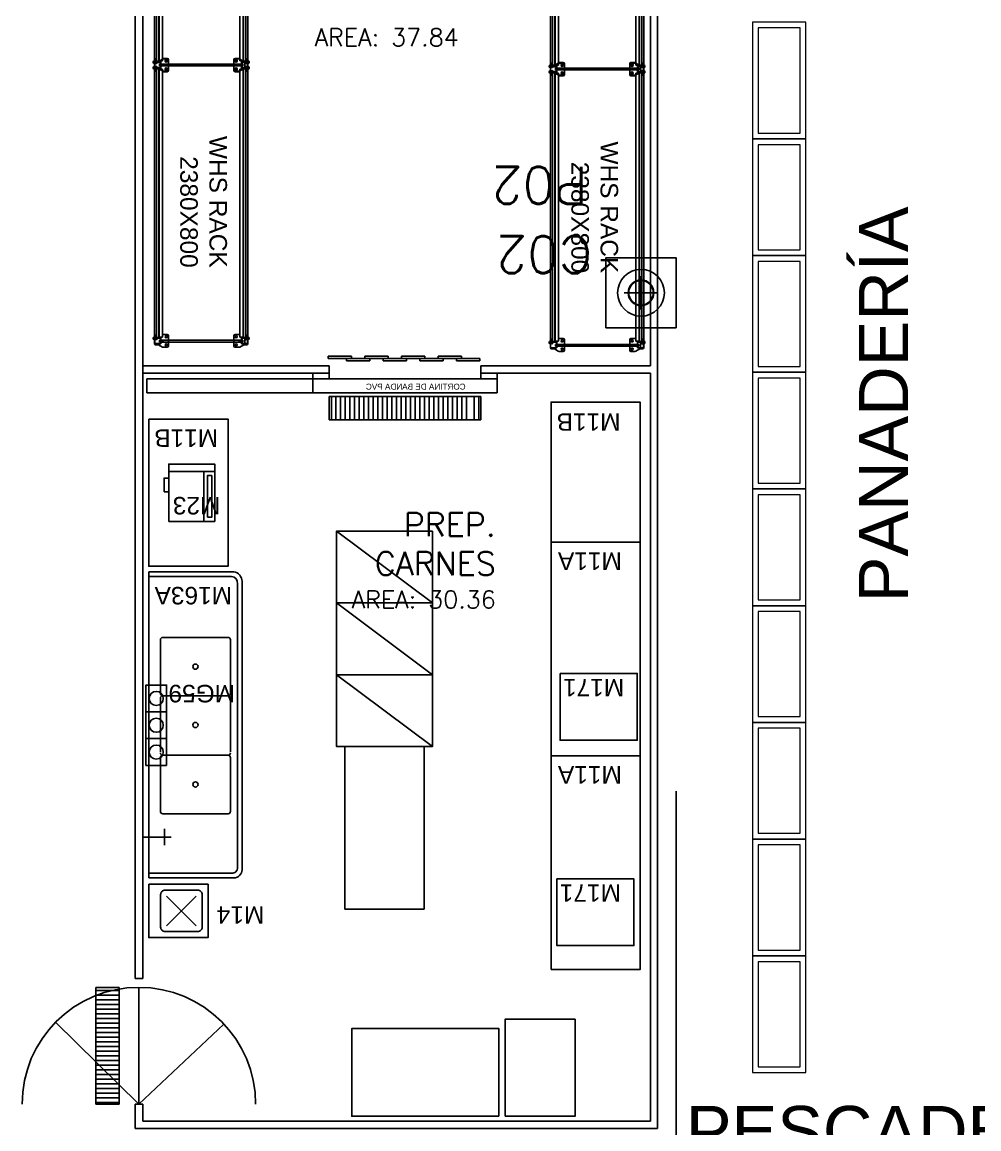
# Model space of a CAD drawing. Header units: millimetres. Extents: x 1478096 to 1808313, y 619971 to 762366.
# Drawn here: x 1780196 to 1788391, y 673483 to 682962 of the extents above; entities that cross this region are included whole.
import ezdxf
from ezdxf.enums import TextEntityAlignment as Align

# ---------------------------------------------------------------- set-up
doc = ezdxf.new("R2010")
doc.units = ezdxf.units.MM
doc.header["$LTSCALE"] = 10
doc.linetypes.add('RE-PLANTABASE(XREF)$0$HIDDEN', pattern=[0.375, 0.25, -0.125])
for name, color, linetype in [('COSTAN-EXH-Desagues', 1, 'Continuous'), ('ZZZZ0_Estructura', 251, 'Continuous'), ('ZZZZDC-ARQ-EQUIP. PREP.', 30, 'Continuous'), ('ZZZZDC-ARQ-PAINEL CAMARA', 151, 'Continuous'), ('ZZZZDC-ARQ-PUERTAS CAMARAS', 141, 'Continuous'), ('ZZZZDC-ARQ-RACK PREP.', 11, 'Continuous'), ('ZZZZDC-ARQ-TEXTOS', 7, 'Continuous'), ('ZZZZW-section count', 250, 'Continuous')]:
    doc.layers.add(name, color=color, linetype=linetype)
doc.layers.add('ZZZZBLOQUES', color=7, linetype='Continuous', lineweight=0)
doc.styles.add('HEAD', font='ARIAL.TTF', dxfattribs={"height": 0.6})
doc.styles.add('RE-PLANTABASE(XREF)$1$ARIAL', font='ARIAL.TTF')
doc.styles.add('Romans-100', font='romans')
doc.styles.get("Standard").update_dxf_attribs({"font": 'ARIAL.TTF'})

# ---------------------------------------------------------------- blocks, each defined once
blk = doc.blocks.new('ZZA$C73B3400C')
at = {"layer": 'ZZZZDC-ARQ-PUERTAS CAMARAS'}
for p, q in [((0.2865, 0.2993), (1, 1)), ((0.6323, 0), (0.6323, 1)), ((0.6323, 1), (0.8323, 1)), ((0.6323, 0.9869), (0.8323, 0.9869)), ((0.8323, 1), (0.8323, 0)), ((1, 1), (1.7278, 0.3142)), ((1, 1), (1, 0)), ((0.6323, 0.9469), (0.8323, 0.9469)), ((0.6323, 0.9069), (0.8323, 0.9069)), ((0.6323, 0.8669), (0.8323, 0.8669)), ((0.6323, 0.8269), (0.8323, 0.8269)), ((0.6323, 0.7869), (0.8323, 0.7869)), ((0.6323, 0.7469), (0.8323, 0.7469)), ((0.6323, 0.7069), (0.8323, 0.7069)), ((0.6323, 0.6669), (0.8323, 0.6669)), ((0.6323, 0.6269), (0.8323, 0.6269)), ((0.6323, 0.5869), (0.8323, 0.5869)), ((0.6323, 0.5469), (0.8323, 0.5469)), ((0.6323, 0.5069), (0.8323, 0.5069)), ((0.6323, 0.4669), (0.8323, 0.4669)), ((0.6323, 0.4269), (0.8323, 0.4269)), ((0.6323, 0.3869), (0.8323, 0.3869)), ((0.6323, 0.3469), (0.8323, 0.3469)), ((0.6323, 0.3069), (0.8323, 0.3069)), ((0.6323, 0.2669), (0.8323, 0.2669)), ((0.6323, 0.2269), (0.8323, 0.2269)), ((0.6323, 0.1869), (0.8323, 0.1869)), ((0.6323, 0.1469), (0.8323, 0.1469)), ((0.6323, 0.1069), (0.8323, 0.1069)), ((0.6323, 0.0669), (0.8323, 0.0669)), ((0.6323, 0.0269), (0.8323, 0.0269)), ((0.8323, 0), (0.6323, 0))]:
    blk.add_line(p, q, dxfattribs=at)
blk.add_arc((1, 1), 1, 180, 0, dxfattribs=at)
blk = doc.blocks.new('ZZRE-PLANTABASE(XREF)$0$LJ-PLANTA BASE(XREF)$0$SE-COME$0$lav_rod')
for p, q in [((0.4064, 0.127), (0.1524, -0.127)), ((0.1524, 0.127), (0.4064, -0.127))]:
    blk.add_line(p, q)
blk.add_lwpolyline([(0, -0.2286), (0, 0.2286), (0.508, 0.2286), (0.508, -0.2286)], close=True)
blk.add_lwpolyline([(0.4191, 0.1778, -0.414214), (0.4572, 0.1397), (0.4572, -0.1397, -0.414214), (0.4191, -0.1778), (0.1397, -0.1778, -0.414214), (0.1016, -0.1397), (0.1016, 0.1397, -0.414214), (0.1397, 0.1778)], format="xyb", close=True)
blk = doc.blocks.new('ZZRE-PLANTABASE(XREF)$0$MESADA163')
for p, q in [((-0.07, 0.8), (-2.5396, 0.8)), ((-0.09, 0.76), (-2.5196, 0.76)), ((-2.6223, 0.73), (-2.6223, 0)), ((-2.5823, 0.71), (-2.5823, 0)), ((-2.0596, 0.12), (-2.0596, 0.68)), ((-2.0396, 0.7), (-1.5796, 0.7)), ((-1.5596, 0.12), (-1.5596, 0.68)), ((-1.5396, 0.7), (-1.0796, 0.7)), ((-1.05, 0.12), (-1.05, 0.68)), ((-1.03, 0.7), (-0.57, 0.7)), ((-0.55, 0.12), (-0.55, 0.68)), ((-0.04, 0), (-0.04, 0.7179)), ((-0.3476, -0.0534), (-0.3476, 0.1924)), ((-2.0396, 0.1), (-1.5796, 0.1)), ((-1.0796, 0.1), (-1.5396, 0.1)), ((-1.1927, 0.1532), (-1.1927, -0.0236)), ((-1.03, 0.1), (-0.57, 0.1)), ((-0.4198, 0.1346), (-0.2799, 0.1346)), ((0, 0), (-2.6223, 0))]:
    blk.add_line(p, q)
at = {"ltscale": 200}
blk.add_line((0, 0.73), (0, 0), dxfattribs=at)
for points in [[(-1.4223, 0.1532), (-1.652, 0.1532), (-1.652, -0.0236), (-1.4223, -0.0236)], [(-0.963, 0.1532), (-1.4223, 0.1532), (-1.4223, -0.0236), (-0.963, -0.0236)]]:
    blk.add_lwpolyline(points, close=True)
for centre, radius in [((-1.8096, 0.4), 0.0222), ((-1.3096, 0.4), 0.0222), ((-0.8, 0.4), 0.0222), ((-1.5371, 0.0648), 0.0603), ((-1.3075, 0.0648), 0.0603), ((-1.0778, 0.0648), 0.0603)]:
    blk.add_circle(centre, radius)
for centre, radius, start, end in [((-2.536, 0.7118), 0.0882, 92.35329, 168.13873), ((-2.5256, 0.7032), 0.0571, 83.93825, 173.20345), ((-0.086, 0.714), 0.0462, 355.08464, 94.91627), ((-0.074, 0.726), 0.0742, 3.12681, 86.8741), ((-2.0396, 0.68), 0.02, 90.00045, 180.00045), ((-1.5796, 0.68), 0.02, 0.00045, 90.00045), ((-1.5659, 0.6937), 0.0063, 0.00045, 90.00045), ((-1.5396, 0.68), 0.02, 90.00045, 180.00045), ((-1.5533, 0.6937), 0.0063, 90.00045, 180.00045), ((-1.07, 0.68), 0.02, 0.00045, 90.00045), ((-1.03, 0.68), 0.02, 90.00045, 180.00045), ((-0.57, 0.68), 0.02, 0.00045, 90.00045), ((-2.0396, 0.12), 0.02, 180.00045, 270.00045), ((-1.5796, 0.12), 0.02, 270.00045, 0.00045), ((-1.5396, 0.12), 0.02, 180.00045, 270.00045), ((-1.07, 0.12), 0.02, 270.00045, 0.00045), ((-1.03, 0.12), 0.02, 180.00045, 270.00045), ((-0.57, 0.12), 0.02, 270.00045, 0.00045)]:
    blk.add_arc(centre, radius, start, end)
blk = doc.blocks.new('ZZRE-PLANTABASE(XREF)$0$LJ-PLANTA BASE(XREF)$0$SE-COME$0$LR-COME$0$B26')
for p, q in [((-0.1818, -0.394), (-0.1818, 0)), ((-0.1818, -0.0925), (0.2455, -0.0925))]:
    blk.add_line(p, q)
for points in [[(0.2455, -0.394), (0.2455, 0), (-0.2455, 0), (-0.2455, -0.394)], [(0.2097, -0.0633), (0.2097, -0.0252), (-0.146, -0.0252), (-0.146, -0.0633)], [(-0.008, -0.4337), (-0.008, -0.394), (-0.1255, -0.394), (-0.1255, -0.4337)]]:
    blk.add_lwpolyline(points, close=True)
blk = doc.blocks.new('ZZRE-PLANTABASE(XREF)$0$RACK-CAMARA')
at = {"layer": 'ZZZZDC-ARQ-RACK PREP.', "linetype": 'ByBlock'}
for p, q in [((-0.4, 2.3865), (-0.4, 2.3955)), ((-0.4, 2.3955), (-0.345, 2.3955)), ((-0.398, 2.3865), (-0.4, 2.3865)), ((-0.4, 2.3855), (-0.4, 2.3865)), ((-0.4, 2.3824), (-0.4, 2.3855)), ((-0.4, 2.3814), (-0.4, 2.3824)), ((-0.4, 2.3805), (-0.4, 2.3814)), ((-0.4, 2.3795), (-0.4, 2.3805)), ((-0.4, 2.3805), (-0.398, 2.3805)), ((-0.4, 2.3615), (-0.4, 2.3795)), ((-0.4, 2.3795), (-0.398, 2.3795)), ((-0.347, 2.3935), (-0.398, 2.3935)), ((-0.398, 2.3935), (-0.398, 2.3865)), ((-0.398, 2.3865), (-0.398, 2.3855)), ((-0.398, 2.3855), (-0.398, 2.3824)), ((-0.398, 2.3824), (-0.398, 2.3814)), ((-0.398, 2.3814), (-0.398, 2.3805)), ((-0.398, 2.3805), (-0.398, 2.3795)), ((-0.398, 2.3795), (-0.398, 2.3615)), ((-0.3709, 2.403), (-0.39, 2.403)), ((-0.3324, 2.4235), (-0.3656, 2.4045)), ((-0.356, 2.3805), (-0.356, 2.3655)), ((-0.356, 2.3805), (0.356, 2.3805)), ((-0.347, 2.366), (-0.347, 2.3935)), ((-0.347, 2.38), (-0.32, 2.38)), ((-0.347, 2.3475), (-0.347, 2.375)), ((-0.347, 2.3475), (-0.347, 2.375)), ((-0.345, 2.3955), (-0.345, 2.368)), ((-0.32, 2.378), (-0.345, 2.378)), ((-0.345, 2.373), (-0.345, 2.3455)), ((-0.345, 2.373), (-0.345, 2.3455)), ((-0.29, 2.425), (-0.3271, 2.425)), ((-0.32, 2.38), (-0.32, 2.378)), ((-0.28, 2.3655), (-0.28, 2.415)), ((-0.28, 2.326), (-0.28, 2.3755)), ((-0.28, 2.326), (-0.28, 2.3755)), ((0.28, 2.3655), (0.28, 2.415)), ((0.28, 2.326), (0.28, 2.3755)), ((0.28, 2.326), (0.28, 2.3755)), ((0.29, 2.425), (0.3271, 2.425)), ((0.347, 2.38), (0.32, 2.38)), ((0.32, 2.38), (0.32, 2.378)), ((0.32, 2.378), (0.345, 2.378)), ((0.3324, 2.4235), (0.3656, 2.4045)), ((0.345, 2.3955), (0.345, 2.368)), ((0.4, 2.3955), (0.345, 2.3955)), ((0.345, 2.373), (0.345, 2.3455)), ((0.345, 2.373), (0.345, 2.3455)), ((0.347, 2.366), (0.347, 2.3935)), ((0.347, 2.3935), (0.398, 2.3935)), ((0.347, 2.3475), (0.347, 2.375)), ((0.347, 2.3475), (0.347, 2.375)), ((0.356, 2.3805), (0.356, 2.3655)), ((0.3709, 2.403), (0.39, 2.403)), ((0.398, 2.3935), (0.398, 2.3865)), ((0.398, 2.3865), (0.4, 2.3865)), ((0.398, 2.3865), (0.398, 2.3855)), ((0.398, 2.3855), (0.398, 2.3824)), ((0.398, 2.3824), (0.398, 2.3814)), ((0.398, 2.3814), (0.398, 2.3805)), ((0.398, 2.3805), (0.398, 2.3795)), ((0.4, 2.3805), (0.398, 2.3805)), ((0.4, 2.3795), (0.398, 2.3795)), ((0.398, 2.3795), (0.398, 2.3615)), ((0.4, 2.3865), (0.4, 2.3955)), ((0.4, 2.3855), (0.4, 2.3865)), ((0.4, 2.3824), (0.4, 2.3855)), ((0.4, 2.3814), (0.4, 2.3824)), ((0.4, 2.3805), (0.4, 2.3814)), ((0.4, 2.3795), (0.4, 2.3805)), ((0.4, 2.3615), (0.4, 2.3795)), ((-0.41, 2.3465), (-0.41, 2.3509)), ((-0.41, 2.3465), (-0.41, 2.3509)), ((-0.406, 2.3509), (-0.406, 2.3465)), ((-0.406, 2.3509), (-0.406, 2.3465)), ((-0.4024, 2.3589), (-0.4025, 2.3589)), ((-0.4024, 2.3589), (-0.4025, 2.3589)), ((-0.4024, 2.3589), (-0.4, 2.359)), ((-0.4024, 2.3589), (-0.4, 2.359)), ((-0.4, 2.355), (-0.4022, 2.3549)), ((-0.4, 2.355), (-0.4022, 2.3549)), ((-0.402, 2.3425), (-0.3855, 2.3425)), ((-0.402, 2.3425), (-0.3855, 2.3425)), ((-0.3855, 2.3385), (-0.402, 2.3385)), ((-0.3855, 2.3385), (-0.402, 2.3385)), ((-0.398, 2.3615), (-0.4, 2.3615)), ((-0.4, 2.3605), (-0.4, 2.3615)), ((-0.398, 2.3615), (-0.4, 2.3615)), ((-0.4, 2.3605), (-0.4, 2.3615)), ((-0.4, 2.3596), (-0.4, 2.3605)), ((-0.4, 2.3605), (-0.398, 2.3605)), ((-0.4, 2.3596), (-0.4, 2.3605)), ((-0.4, 2.3605), (-0.398, 2.3605)), ((-0.4, 2.3586), (-0.4, 2.3596)), ((-0.4, 2.3586), (-0.4, 2.3596)), ((-0.4, 2.3555), (-0.4, 2.3586)), ((-0.4, 2.3555), (-0.4, 2.3586)), ((-0.4, 2.3545), (-0.4, 2.3555)), ((-0.4, 2.3545), (-0.4, 2.3555)), ((-0.4, 2.3545), (-0.398, 2.3545)), ((-0.4, 2.3455), (-0.4, 2.3545)), ((-0.4, 2.3455), (-0.4, 2.3545)), ((-0.4, 2.3545), (-0.398, 2.3545)), ((-0.345, 2.3455), (-0.4, 2.3455)), ((-0.345, 2.3455), (-0.4, 2.3455)), ((-0.4, 2.3382), (-0.4, 0.0422)), ((-0.3855, 2.3382), (-0.4, 2.3382)), ((-0.4, 2.3382), (-0.3855, 2.3382)), ((-0.398, 2.3615), (-0.398, 2.3605)), ((-0.398, 2.3615), (-0.398, 2.3605)), ((-0.398, 2.3605), (-0.398, 2.3596)), ((-0.398, 2.3605), (-0.398, 2.3596)), ((-0.398, 2.3596), (-0.398, 2.3586)), ((-0.398, 2.3591), (-0.388, 2.3596)), ((-0.398, 2.3596), (-0.398, 2.3586)), ((-0.398, 2.3591), (-0.388, 2.3596)), ((-0.398, 2.3586), (-0.398, 2.3555)), ((-0.398, 2.3586), (-0.398, 2.3555)), ((-0.3878, 2.3556), (-0.398, 2.3551)), ((-0.3878, 2.3556), (-0.398, 2.3551)), ((-0.398, 2.3555), (-0.398, 2.3545)), ((-0.398, 2.3555), (-0.398, 2.3545)), ((-0.398, 2.3545), (-0.398, 2.3475)), ((-0.398, 2.3545), (-0.398, 2.3475)), ((-0.398, 2.3475), (-0.347, 2.3475)), ((-0.398, 2.3475), (-0.347, 2.3475)), ((-0.388, 2.3596), (-0.381, 2.36)), ((-0.388, 2.3596), (-0.381, 2.36)), ((-0.3808, 2.356), (-0.3878, 2.3556)), ((-0.3808, 2.356), (-0.3878, 2.3556)), ((-0.3855, 2.3455), (-0.3855, 2.3235)), ((-0.3855, 2.3455), (-0.3855, 2.3235)), ((-0.3855, 2.3235), (-0.3855, 2.3155)), ((-0.3855, 2.3235), (-0.3855, 2.3155)), ((-0.3855, 2.3155), (-0.3839, 2.3155)), ((-0.3855, 2.3155), (-0.3839, 2.3155)), ((-0.3839, 2.3455), (-0.3839, 2.3235)), ((-0.3839, 2.3455), (-0.3839, 2.3235)), ((-0.3839, 2.3155), (-0.3839, 2.3235)), ((-0.3839, 2.3155), (-0.3839, 2.3235)), ((-0.3839, 2.3155), (-0.3825, 2.3155)), ((-0.3839, 2.3155), (-0.3825, 2.3155)), ((-0.3625, 2.3402), (-0.3825, 2.3402)), ((-0.3825, 2.3402), (-0.3625, 2.3402)), ((-0.3825, 2.3382), (-0.3825, 0.0402)), ((-0.3808, 2.356), (-0.381, 2.36)), ((-0.3808, 2.356), (-0.381, 2.36)), ((-0.3625, 2.3382), (-0.3625, 0.0402)), ((-0.3625, 2.3155), (-0.3611, 2.3155)), ((-0.3625, 2.3155), (-0.3611, 2.3155)), ((-0.3611, 2.3455), (-0.3611, 2.3235)), ((-0.3611, 2.3455), (-0.3611, 2.3235)), ((-0.3611, 2.3235), (-0.3611, 2.3155)), ((-0.3611, 2.3235), (-0.3611, 2.3155)), ((-0.3611, 2.3155), (-0.3595, 2.3155)), ((-0.3611, 2.3155), (-0.3595, 2.3155)), ((-0.36, 2.3382), (-0.36, 0.065)), ((-0.3595, 2.3455), (-0.3595, 2.3235)), ((-0.3595, 2.3455), (-0.3595, 2.3235)), ((-0.3595, 2.3425), (-0.354, 2.3425)), ((-0.3595, 2.3425), (-0.354, 2.3425)), ((-0.354, 2.3385), (-0.3595, 2.3385)), ((-0.354, 2.3385), (-0.3595, 2.3385)), ((-0.3318, 2.3382), (-0.3595, 2.3382)), ((-0.3595, 2.3382), (-0.3318, 2.3382)), ((-0.3595, 2.3155), (-0.3595, 2.3235)), ((-0.3595, 2.3155), (-0.3595, 2.3235)), ((-0.356, 2.3655), (0.356, 2.3655)), ((-0.354, 2.3425), (-0.354, 2.3385)), ((-0.354, 2.3425), (-0.354, 2.3385)), ((-0.32, 2.366), (-0.347, 2.366)), ((-0.345, 2.368), (-0.32, 2.368)), ((-0.3318, 2.3382), (-0.3318, 0.0422)), ((-0.3271, 2.316), (-0.29, 2.316)), ((-0.3271, 2.316), (-0.29, 2.316)), ((-0.32, 2.368), (-0.32, 2.366)), ((0.3271, 2.316), (0.29, 2.316)), ((0.3271, 2.316), (0.29, 2.316)), ((0.345, 2.368), (0.32, 2.368)), ((0.32, 2.368), (0.32, 2.366)), ((0.32, 2.366), (0.347, 2.366)), ((0.3318, 2.3382), (0.3318, 0.0422)), ((0.3318, 2.3382), (0.3595, 2.3382)), ((0.3595, 2.3382), (0.3318, 2.3382)), ((0.345, 2.3455), (0.4, 2.3455)), ((0.345, 2.3455), (0.4, 2.3455)), ((0.398, 2.3475), (0.347, 2.3475)), ((0.398, 2.3475), (0.347, 2.3475)), ((0.3595, 2.3425), (0.354, 2.3425)), ((0.354, 2.3425), (0.354, 2.3385)), ((0.3595, 2.3425), (0.354, 2.3425)), ((0.354, 2.3425), (0.354, 2.3385)), ((0.354, 2.3385), (0.3595, 2.3385)), ((0.354, 2.3385), (0.3595, 2.3385)), ((0.3595, 2.3455), (0.3595, 2.3235)), ((0.3595, 2.3455), (0.3595, 2.3235)), ((0.3595, 2.3382), (0.36, 0.065)), ((0.3595, 2.3155), (0.3595, 2.3235)), ((0.3595, 2.3155), (0.3595, 2.3235)), ((0.3611, 2.3155), (0.3595, 2.3155)), ((0.3611, 2.3155), (0.3595, 2.3155)), ((0.3611, 2.3455), (0.3611, 2.3235)), ((0.3611, 2.3455), (0.3611, 2.3235)), ((0.3611, 2.3235), (0.3611, 2.3155)), ((0.3611, 2.3235), (0.3611, 2.3155)), ((0.3625, 2.3155), (0.3611, 2.3155)), ((0.3625, 2.3155), (0.3611, 2.3155)), ((0.3625, 2.3402), (0.3825, 2.3402)), ((0.3825, 2.3402), (0.3625, 2.3402)), ((0.3625, 2.3382), (0.3625, 0.0402)), ((0.3808, 2.356), (0.381, 2.36)), ((0.3808, 2.356), (0.381, 2.36)), ((0.3808, 2.356), (0.3878, 2.3556)), ((0.3808, 2.356), (0.3878, 2.3556)), ((0.388, 2.3596), (0.381, 2.36)), ((0.388, 2.3596), (0.381, 2.36)), ((0.3825, 2.3382), (0.3825, 0.0402)), ((0.3839, 2.3155), (0.3825, 2.3155)), ((0.3839, 2.3155), (0.3825, 2.3155)), ((0.3839, 2.3455), (0.3839, 2.3235)), ((0.3839, 2.3455), (0.3839, 2.3235)), ((0.3839, 2.3155), (0.3839, 2.3235)), ((0.3839, 2.3155), (0.3839, 2.3235)), ((0.3855, 2.3155), (0.3839, 2.3155)), ((0.3855, 2.3155), (0.3839, 2.3155)), ((0.3855, 2.3455), (0.3855, 2.3235)), ((0.3855, 2.3455), (0.3855, 2.3235)), ((0.402, 2.3425), (0.3855, 2.3425)), ((0.402, 2.3425), (0.3855, 2.3425)), ((0.3855, 2.3385), (0.402, 2.3385)), ((0.3855, 2.3385), (0.402, 2.3385)), ((0.3855, 2.3382), (0.4, 2.3382)), ((0.4, 2.3382), (0.3855, 2.3382)), ((0.3855, 2.3235), (0.3855, 2.3155)), ((0.3855, 2.3235), (0.3855, 2.3155)), ((0.3878, 2.3556), (0.398, 2.3551)), ((0.3878, 2.3556), (0.398, 2.3551)), ((0.398, 2.3591), (0.388, 2.3596)), ((0.398, 2.3591), (0.388, 2.3596)), ((0.398, 2.3615), (0.4, 2.3615)), ((0.398, 2.3615), (0.398, 2.3605)), ((0.398, 2.3615), (0.4, 2.3615)), ((0.398, 2.3615), (0.398, 2.3605)), ((0.398, 2.3605), (0.398, 2.3596)), ((0.4, 2.3605), (0.398, 2.3605)), ((0.398, 2.3605), (0.398, 2.3596)), ((0.4, 2.3605), (0.398, 2.3605)), ((0.398, 2.3596), (0.398, 2.3586)), ((0.398, 2.3596), (0.398, 2.3586)), ((0.398, 2.3586), (0.398, 2.3555)), ((0.398, 2.3586), (0.398, 2.3555)), ((0.398, 2.3555), (0.398, 2.3545)), ((0.398, 2.3555), (0.398, 2.3545)), ((0.398, 2.3545), (0.398, 2.3475)), ((0.4, 2.3545), (0.398, 2.3545)), ((0.4, 2.3545), (0.398, 2.3545)), ((0.398, 2.3545), (0.398, 2.3475)), ((0.4, 2.3605), (0.4, 2.3615)), ((0.4, 2.3605), (0.4, 2.3615)), ((0.4, 2.3596), (0.4, 2.3605)), ((0.4, 2.3596), (0.4, 2.3605)), ((0.4, 2.3586), (0.4, 2.3596)), ((0.4, 2.3586), (0.4, 2.3596)), ((0.4024, 2.3589), (0.4, 2.359)), ((0.4024, 2.3589), (0.4, 2.359)), ((0.4, 2.3555), (0.4, 2.3586)), ((0.4, 2.3555), (0.4, 2.3586)), ((0.4, 2.3545), (0.4, 2.3555)), ((0.4, 2.3545), (0.4, 2.3555)), ((0.4, 2.355), (0.4022, 2.3549)), ((0.4, 2.355), (0.4022, 2.3549)), ((0.4, 2.3455), (0.4, 2.3545)), ((0.4, 2.3455), (0.4, 2.3545)), ((0.4, 2.3382), (0.4, 0.0422)), ((0.4024, 2.3589), (0.4025, 2.3589)), ((0.4024, 2.3589), (0.4025, 2.3589)), ((0.406, 2.3509), (0.406, 2.3465)), ((0.406, 2.3509), (0.406, 2.3465)), ((0.41, 2.3465), (0.41, 2.3509)), ((0.41, 2.3465), (0.41, 2.3509)), ((-0.41, 0.034), (-0.41, 0.0296)), ((-0.406, 0.0296), (-0.406, 0.034)), ((-0.4024, 0.0216), (-0.4025, 0.0216)), ((-0.4024, 0.0216), (-0.4, 0.0215)), ((-0.4, 0.0255), (-0.4022, 0.0256)), ((-0.3855, 0.042), (-0.402, 0.042)), ((-0.402, 0.038), (-0.3855, 0.038)), ((-0.4, 0.0422), (-0.3855, 0.0422)), ((-0.345, 0.035), (-0.4, 0.035)), ((-0.4, 0.035), (-0.4, 0.026)), ((-0.4, 0.026), (-0.398, 0.026)), ((-0.4, 0.026), (-0.4, 0.025)), ((-0.4, 0.025), (-0.4, 0.0219)), ((-0.4, 0.0219), (-0.4, 0.0209)), ((-0.4, 0.0209), (-0.4, 0.02)), ((-0.4, 0.02), (-0.4, 0.019)), ((-0.4, 0.02), (-0.398, 0.02)), ((-0.4, 0.019), (-0.4, 0.001)), ((-0.398, 0.019), (-0.4, 0.019)), ((-0.4, 0.001), (-0.398, 0.001)), ((-0.4, 0.001), (-0.4, 0)), ((-0.398, 0.026), (-0.398, 0.033)), ((-0.398, 0.033), (-0.347, 0.033)), ((-0.398, 0.025), (-0.398, 0.026)), ((-0.3878, 0.0249), (-0.398, 0.0254)), ((-0.398, 0.0219), (-0.398, 0.025)), ((-0.398, 0.0209), (-0.398, 0.0219)), ((-0.398, 0.0214), (-0.388, 0.0209)), ((-0.398, 0.02), (-0.398, 0.0209)), ((-0.398, 0.019), (-0.398, 0.02)), ((-0.398, 0.001), (-0.398, 0.019)), ((-0.398, 0), (-0.398, 0.001)), ((-0.388, 0.0209), (-0.381, 0.0205)), ((-0.3808, 0.0245), (-0.3878, 0.0249)), ((-0.3855, 0.065), (-0.3839, 0.065)), ((-0.3855, 0.057), (-0.3855, 0.065)), ((-0.3855, 0.035), (-0.3855, 0.057)), ((-0.3839, 0.065), (-0.3825, 0.065)), ((-0.3839, 0.065), (-0.3839, 0.057)), ((-0.3839, 0.035), (-0.3839, 0.057)), ((-0.3825, 0.0402), (-0.3625, 0.0402)), ((-0.3808, 0.0245), (-0.381, 0.0205)), ((-0.3725, 0.035), (-0.3725, -0.015)), ((-0.3625, 0.065), (-0.3611, 0.065)), ((-0.3611, 0.065), (-0.3595, 0.065)), ((-0.3611, 0.057), (-0.3611, 0.065)), ((-0.3611, 0.035), (-0.3611, 0.057)), ((-0.3595, 0.065), (-0.3595, 0.057)), ((-0.3595, 0.035), (-0.3595, 0.057)), ((-0.3595, 0.0422), (-0.3318, 0.0422)), ((-0.354, 0.042), (-0.3595, 0.042)), ((-0.3595, 0.038), (-0.354, 0.038)), ((-0.356, 0), (-0.356, 0.015)), ((-0.356, 0.015), (0.356, 0.015)), ((-0.356, 0), (0.356, 0)), ((-0.354, 0.038), (-0.354, 0.042)), ((-0.347, 0.033), (-0.347, 0.0055)), ((-0.347, 0.0145), (-0.347, -0.013)), ((-0.32, 0.0145), (-0.347, 0.0145)), ((-0.347, 0.0005), (-0.32, 0.0005)), ((-0.345, 0.0075), (-0.345, 0.035)), ((-0.345, -0.015), (-0.345, 0.0125)), ((-0.345, 0.0125), (-0.32, 0.0125)), ((-0.32, 0.0025), (-0.345, 0.0025)), ((-0.3271, 0.0645), (-0.29, 0.0645)), ((-0.32, 0.0125), (-0.32, 0.0145)), ((-0.32, 0.0005), (-0.32, 0.0025)), ((-0.28, 0.0545), (-0.28, 0.005)), ((-0.28, 0.015), (-0.28, -0.0345)), ((0.28, 0.0545), (0.28, 0.005)), ((0.28, 0.015), (0.28, -0.0345)), ((0.3271, 0.0645), (0.29, 0.0645)), ((0.32, 0.0125), (0.32, 0.0145)), ((0.32, 0.0145), (0.347, 0.0145)), ((0.345, 0.0125), (0.32, 0.0125)), ((0.32, 0.0005), (0.32, 0.0025)), ((0.32, 0.0025), (0.345, 0.0025)), ((0.347, 0.0005), (0.32, 0.0005)), ((0.3595, 0.0422), (0.3318, 0.0422)), ((0.345, 0.0075), (0.345, 0.035)), ((0.345, 0.035), (0.4, 0.035)), ((0.345, -0.015), (0.345, 0.0125)), ((0.347, 0.033), (0.347, 0.0055)), ((0.398, 0.033), (0.347, 0.033)), ((0.347, 0.0145), (0.347, -0.013)), ((0.354, 0.038), (0.354, 0.042)), ((0.354, 0.042), (0.3595, 0.042)), ((0.3595, 0.038), (0.354, 0.038)), ((0.356, 0), (0.356, 0.015)), ((0.3595, 0.065), (0.3595, 0.057)), ((0.3611, 0.065), (0.3595, 0.065)), ((0.3595, 0.035), (0.3595, 0.057)), ((0.3611, 0.057), (0.3611, 0.065)), ((0.3625, 0.065), (0.3611, 0.065)), ((0.3611, 0.035), (0.3611, 0.057)), ((0.3825, 0.0402), (0.3625, 0.0402)), ((0.3808, 0.0245), (0.3878, 0.0249)), ((0.3808, 0.0245), (0.381, 0.0205)), ((0.388, 0.0209), (0.381, 0.0205)), ((0.3839, 0.065), (0.3825, 0.065)), ((0.3855, 0.065), (0.3839, 0.065)), ((0.3839, 0.065), (0.3839, 0.057)), ((0.3839, 0.035), (0.3839, 0.057)), ((0.3855, 0.057), (0.3855, 0.065)), ((0.3855, 0.035), (0.3855, 0.057)), ((0.4, 0.0422), (0.3855, 0.0422)), ((0.3855, 0.042), (0.402, 0.042)), ((0.402, 0.038), (0.3855, 0.038)), ((0.3878, 0.0249), (0.398, 0.0254)), ((0.398, 0.0214), (0.388, 0.0209)), ((0.398, 0.026), (0.398, 0.033)), ((0.4, 0.026), (0.398, 0.026)), ((0.398, 0.025), (0.398, 0.026)), ((0.398, 0.0219), (0.398, 0.025)), ((0.398, 0.0209), (0.398, 0.0219)), ((0.398, 0.02), (0.398, 0.0209)), ((0.398, 0.019), (0.398, 0.02)), ((0.4, 0.02), (0.398, 0.02)), ((0.398, 0.001), (0.398, 0.019)), ((0.398, 0.019), (0.4, 0.019)), ((0.4, 0.001), (0.398, 0.001)), ((0.398, 0), (0.398, 0.001)), ((0.4, 0.035), (0.4, 0.026)), ((0.4, 0.026), (0.4, 0.025)), ((0.4, 0.0255), (0.4022, 0.0256)), ((0.4, 0.025), (0.4, 0.0219)), ((0.4, 0.0219), (0.4, 0.0209)), ((0.4024, 0.0216), (0.4, 0.0215)), ((0.4, 0.0209), (0.4, 0.02)), ((0.4, 0.02), (0.4, 0.019)), ((0.4, 0.019), (0.4, 0.001)), ((0.4, 0.001), (0.4, 0)), ((0.4024, 0.0216), (0.4025, 0.0216)), ((0.406, 0.0296), (0.406, 0.034)), ((0.41, 0.034), (0.41, 0.0296)), ((-0.4, 0), (-0.4, -0.0009)), ((-0.4, 0), (-0.398, 0)), ((-0.4, -0.0009), (-0.4, -0.0019)), ((-0.4, -0.0019), (-0.4, -0.005)), ((-0.4, -0.005), (-0.4, -0.006)), ((-0.398, -0.006), (-0.4, -0.006)), ((-0.4, -0.006), (-0.4, -0.015)), ((-0.4, -0.015), (-0.345, -0.015)), ((-0.398, -0.0009), (-0.398, 0)), ((-0.398, -0.0019), (-0.398, -0.0009)), ((-0.398, -0.005), (-0.398, -0.0019)), ((-0.398, -0.006), (-0.398, -0.005)), ((-0.398, -0.013), (-0.398, -0.006)), ((-0.347, -0.013), (-0.398, -0.013)), ((-0.3709, -0.0225), (-0.39, -0.0225)), ((-0.3324, -0.043), (-0.3656, -0.024)), ((-0.29, -0.0445), (-0.3271, -0.0445)), ((0.29, -0.0445), (0.3271, -0.0445)), ((0.3324, -0.043), (0.3656, -0.024)), ((0.4, -0.015), (0.345, -0.015)), ((0.347, -0.013), (0.398, -0.013)), ((0.3709, -0.0225), (0.39, -0.0225)), ((0.398, -0.0009), (0.398, 0)), ((0.4, 0), (0.398, 0)), ((0.398, -0.0019), (0.398, -0.0009)), ((0.398, -0.005), (0.398, -0.0019)), ((0.398, -0.006), (0.398, -0.005)), ((0.398, -0.013), (0.398, -0.006)), ((0.398, -0.006), (0.4, -0.006)), ((0.4, 0), (0.4, -0.0009)), ((0.4, -0.0009), (0.4, -0.0019)), ((0.4, -0.0019), (0.4, -0.005)), ((0.4, -0.005), (0.4, -0.006)), ((0.4, -0.006), (0.4, -0.015))]:
    blk.add_line(p, q, dxfattribs=at)
for centre in [(-0.3, 2.405), (0.3, 2.405), (-0.3, 2.336), (-0.3, 2.336), (0.3, 2.336), (0.3, 2.336), (-0.3, 0.0445), (0.3, 0.0445), (-0.3, -0.0245), (0.3, -0.0245)]:
    blk.add_circle(centre, 0.0085, dxfattribs=at)
for centre, radius, start, end in [((-0.39, 2.393), 0.01, 90, 165.52249), ((-0.3709, 2.413), 0.01, 270, 302.00538), ((-0.3271, 2.415), 0.01, 90, 122.00538), ((-0.29, 2.415), 0.01, 0, 90), ((0.29, 2.415), 0.01, 90, 180), ((0.3271, 2.415), 0.01, 57.99462, 90), ((0.3709, 2.413), 0.01, 237.99462, 270), ((0.39, 2.393), 0.01, 14.47751, 90), ((-0.402, 2.3509), 0.008, 92.96094, 180), ((-0.402, 2.3509), 0.008, 92.96094, 180), ((-0.402, 2.3465), 0.008, 180, 270), ((-0.402, 2.3465), 0.008, 180, 270), ((-0.402, 2.3509), 0.004, 92.96094, 180), ((-0.402, 2.3509), 0.004, 92.96094, 180), ((-0.402, 2.3465), 0.004, 180, 270), ((-0.402, 2.3465), 0.004, 180, 270), ((-0.3994, 2.3578), 0.00325, 100.44565, 160.34107), ((-0.3994, 2.3578), 0.00325, 100.44565, 160.34107), ((-0.39, 2.348), 0.01, 194.47751, 213.36868), ((-0.39, 2.348), 0.01, 194.47751, 213.36535), ((-0.3994, 2.3578), 0.00325, 25.5808, 64.27311), ((-0.3994, 2.3578), 0.00325, 25.5808, 64.27311), ((-0.39, 2.348), 0.01, 251.80959, 257.17377), ((-0.39, 2.348), 0.01, 251.80067, 257.14911), ((-0.3271, 2.326), 0.01, 242.43402, 270), ((-0.3271, 2.326), 0.01, 242.43402, 270), ((-0.29, 2.326), 0.01, 270, 0), ((-0.29, 2.326), 0.01, 270, 0), ((0.29, 2.326), 0.01, 180, 270), ((0.29, 2.326), 0.01, 180, 270), ((0.3271, 2.326), 0.01, 270, 297.56598), ((0.3271, 2.326), 0.01, 270, 297.56598), ((0.39, 2.348), 0.01, 282.82623, 288.19041), ((0.39, 2.348), 0.01, 282.85089, 288.19933), ((0.3994, 2.3578), 0.00325, 115.72689, 154.4192), ((0.3994, 2.3578), 0.00325, 115.72689, 154.4192), ((0.39, 2.348), 0.01, 326.63132, 345.52249), ((0.39, 2.348), 0.01, 326.63465, 345.52249), ((0.3994, 2.3578), 0.00325, 19.65893, 79.55435), ((0.3994, 2.3578), 0.00325, 19.65893, 79.55435), ((0.402, 2.3465), 0.008, 270, 0), ((0.402, 2.3465), 0.004, 270, 0), ((0.402, 2.3465), 0.004, 270, 0), ((0.402, 2.3465), 0.008, 270, 0), ((0.402, 2.3509), 0.004, 0, 87.03906), ((0.402, 2.3509), 0.004, 0, 87.03906), ((0.402, 2.3509), 0.008, 0, 87.03906), ((0.402, 2.3509), 0.008, 0, 87.03906), ((-0.402, 0.034), 0.008, 90, 180), ((-0.402, 0.0296), 0.008, 180, 267.03906), ((-0.402, 0.034), 0.004, 90, 180), ((-0.402, 0.0296), 0.004, 180, 267.03906), ((-0.3994, 0.0227), 0.00325, 199.65893, 259.55435), ((-0.39, 0.0325), 0.01, 146.63465, 165.52249), ((-0.3994, 0.0227), 0.00325, 295.72689, 334.4192), ((-0.39, 0.0325), 0.01, 102.85089, 108.19933), ((-0.3271, 0.0545), 0.01, 90, 117.56598), ((-0.29, 0.0545), 0.01, 0, 90), ((0.29, 0.0545), 0.01, 90, 180), ((0.3271, 0.0545), 0.01, 62.43402, 90), ((0.39, 0.0325), 0.01, 71.80067, 77.14911), ((0.3994, 0.0227), 0.00325, 205.5808, 244.27311), ((0.39, 0.0325), 0.01, 14.47751, 33.36535), ((0.3994, 0.0227), 0.00325, 280.44565, 340.34107), ((0.402, 0.034), 0.008, 0, 90), ((0.402, 0.034), 0.004, 0, 90), ((0.402, 0.0296), 0.004, 272.96094, 0), ((0.402, 0.0296), 0.008, 272.96094, 0), ((-0.39, -0.0125), 0.01, 194.47751, 270), ((-0.3709, -0.0325), 0.01, 57.99462, 90), ((-0.3271, -0.0345), 0.01, 237.99462, 270), ((-0.29, -0.0345), 0.01, 270, 0), ((0.29, -0.0345), 0.01, 180, 270), ((0.3271, -0.0345), 0.01, 270, 302.00538), ((0.3709, -0.0325), 0.01, 90, 122.00538), ((0.39, -0.0125), 0.01, 270, 345.52249)]:
    blk.add_arc(centre, radius, start, end, dxfattribs=at)
blk = doc.blocks.new('ZZA$C7167099C')
at = {"layer": 'ZZZZDC-ARQ-PUERTAS CAMARAS', "linetype": 'RE-PLANTABASE(XREF)$0$HIDDEN'}
for p, q in [((0.1944, 1.58), (0.1944, 3)), ((0.1944, 3), (0.3144, 3)), ((0.3144, 3), (0.3144, 1.58)), ((0.3144, 1.58), (0.1944, 1.58))]:
    blk.add_line(p, q, dxfattribs=at)
at = {"layer": 'ZZZZDC-ARQ-PUERTAS CAMARAS'}
for p, q in [((0.1464, 1.44), (0.1464, 1.58)), ((0.1464, 1.58), (0.1944, 1.58)), ((0.1944, 1.58), (0.1944, 0)), ((0.3144, 1.58), (0.1944, 1.58)), ((0.1944, 1.58), (0.1944, 1.44)), ((0.3144, 0), (0.3144, 1.58)), ((0.1944, 1.44), (0.1464, 1.44)), ((0.3462, 1.44), (0.5462, 1.44)), ((0.3462, 0.14), (0.3462, 1.44)), ((0.5462, 1.44), (0.5462, 0.14)), ((0.3462, 1.4181), (0.5462, 1.4181)), ((0.3462, 1.3831), (0.5462, 1.3831)), ((0.3462, 1.3431), (0.5462, 1.3431)), ((0.3462, 1.3031), (0.5462, 1.3031)), ((0.3462, 1.3031), (0.5462, 1.3031)), ((0.3462, 1.2631), (0.5462, 1.2631)), ((0.3462, 1.2231), (0.5462, 1.2231)), ((0.3462, 1.1831), (0.5462, 1.1831)), ((0.3462, 1.1431), (0.5462, 1.1431)), ((0.3462, 1.1031), (0.5462, 1.1031)), ((0.3462, 1.0631), (0.5462, 1.0631)), ((0.3462, 1.0231), (0.5462, 1.0231)), ((0.3462, 0.9831), (0.5462, 0.9831)), ((0.3462, 0.9431), (0.5462, 0.9431)), ((0.3462, 0.9031), (0.5462, 0.9031)), ((0.3462, 0.8631), (0.5462, 0.8631)), ((0.3462, 0.8231), (0.5462, 0.8231)), ((0.3462, 0.7831), (0.5462, 0.7831)), ((0.3462, 0.7431), (0.5462, 0.7431)), ((0.3462, 0.7031), (0.5462, 0.7031)), ((0.3462, 0.6631), (0.5462, 0.6631)), ((0.3462, 0.6231), (0.5462, 0.6231)), ((0.3462, 0.5831), (0.5462, 0.5831)), ((0.3462, 0.5431), (0.5462, 0.5431)), ((0.3462, 0.5031), (0.5462, 0.5031)), ((0.3462, 0.4631), (0.5462, 0.4631)), ((0.3462, 0.4231), (0.5462, 0.4231)), ((0.3462, 0.3831), (0.5462, 0.3831)), ((0.3462, 0.3431), (0.5462, 0.3431)), ((0.3462, 0.3031), (0.5462, 0.3031)), ((0.3462, 0.2631), (0.5462, 0.2631)), ((0.3462, 0.196), (0.5462, 0.196)), ((0.1464, 0.14), (0.1464, 0)), ((0.1944, 0.14), (0.1464, 0.14)), ((0.1944, 0), (0.1944, 0.14)), ((0.3462, 0.156), (0.5462, 0.156)), ((0.5462, 0.14), (0.3462, 0.14)), ((0.1464, 0), (0.1944, 0)), ((0.1944, 0), (0.3144, 0))]:
    blk.add_line(p, q, dxfattribs=at)
at = {"layer": 'ZZZZDC-ARQ-PUERTAS CAMARAS', "extrusion": (1.34707e-15, -2.47444e-31, -1)}
for p, q in [((0, 1.2483), (0, 1.4483)), ((0, 1.4483), (0.02, 1.4483)), ((0.02, 1.4483), (0.02, 1.2483)), ((0.02, 1.2483), (0, 1.2483)), ((0.02, 1.0912), (0.02, 1.2912)), ((0.02, 1.2912), (0.04, 1.2912)), ((0.04, 1.2912), (0.04, 1.0912)), ((0, 0.934), (0, 1.134)), ((0, 1.134), (0.02, 1.134)), ((0.02, 1.134), (0.02, 0.934)), ((0.04, 1.0912), (0.02, 1.0912)), ((0.02, 0.7769), (0.02, 0.9769)), ((0.02, 0.9769), (0.04, 0.9769)), ((0.04, 0.9769), (0.04, 0.7769)), ((0.02, 0.934), (0, 0.934)), ((0, 0.6197), (0, 0.8197)), ((0, 0.8197), (0.02, 0.8197)), ((0.02, 0.8197), (0.02, 0.6197)), ((0.04, 0.7769), (0.02, 0.7769)), ((0.02, 0.6197), (0, 0.6197)), ((0.02, 0.4626), (0.02, 0.6626)), ((0.02, 0.6626), (0.04, 0.6626)), ((0.04, 0.6626), (0.04, 0.4626)), ((0, 0.3055), (0, 0.5055)), ((0, 0.5055), (0.02, 0.5055)), ((0.02, 0.5055), (0.02, 0.3055)), ((0.04, 0.4626), (0.02, 0.4626)), ((0.02, 0.3055), (0, 0.3055)), ((0.02, 0.1483), (0.02, 0.3483)), ((0.02, 0.3483), (0.04, 0.3483)), ((0.04, 0.3483), (0.04, 0.1483)), ((0.04, 0.1483), (0.02, 0.1483))]:
    blk.add_line(p, q, dxfattribs=at)
at = {"layer": 'ZZZZDC-ARQ-PUERTAS CAMARAS', "insert": (0.2356, 0.2705), "char_height": 0.05, "attachment_point": 1, "rotation": 90}
blk.add_mtext_dynamic_manual_height_columns('CORTINA DE BANDA PVC', width=0.985714, gutter_width=12.5, heights=[0], dxfattribs=at)

msp = doc.modelspace()

# ---------------------------------------------------------------- hatches: boundary and pattern name
at = {"layer": 'ZZZZ0_Estructura'}
h = msp.add_hatch(dxfattribs=at)
h.set_pattern_fill('ANSI31', color=256, scale=2, angle=-180, style=0)
h.set_pattern_definition([(225, (3334951.955, 1217049.4754), (4.49012806, -4.49012806), [])])
h.paths.add_polyline_path([(1785386.885, 680643.782, 1), (1785606.885, 680643.782, 1)])
h.paths.add_polyline_path([(1785391.685, 680643.782, 1), (1785602.085, 680643.782, 1)], flags=16)

# ---------------------------------------------------------------- linework, layer by layer
for p, q in [((1782825.201, 679954.146), (1782825.201, 680019.147)), ((1784125.201, 679954.146), (1784125.201, 680019.146))]:
    msp.add_line(p, q)
at = {"layer": 'COSTAN-EXH-Desagues'}
msp.add_line((1785796.884, 676375.145), (1785796.884, 671942.623), dxfattribs=at)
at = {"layer": 'ZZZZ0_Estructura'}
for p, q in [((1785496.885, 680500.091, 0.035), (1785496.885, 680787.472, 0.035)), ((1785353.194, 680643.782, 0.035), (1785640.576, 680643.782, 0.035))]:
    msp.add_line(p, q, dxfattribs=at)
at = {"layer": 'ZZZZ0_Estructura', "elevation": 0.035}
msp.add_lwpolyline([(1785796.884, 680343.781), (1785196.884, 680343.781), (1785196.884, 680943.781), (1785796.884, 680943.781)], close=True, dxfattribs=at)
at = {"layer": 'ZZZZ0_Estructura'}
for centre, radius in [((1785496.884, 680643.781, 0.035), 200), ((1785496.885, 680643.782, 0.035), 110), ((1785496.885, 680643.782, 0.035), 105.2)]:
    msp.add_circle(centre, radius, dxfattribs=at)
at = {"layer": 'ZZZZBLOQUES', "color": 44, "extrusion": (-5.02522e-05, 0.00012132, 1), "elevation": 4432.746}
for points in [[(1786451.742, 682961.367), (1786451.742, 681961.767), (1786908.942, 681961.767), (1786908.942, 682961.367)], [(1786501.742, 682911.367), (1786501.742, 682011.767), (1786858.942, 682011.767), (1786858.942, 682911.367)], [(1786451.742, 681961.767), (1786451.742, 680962.167), (1786908.942, 680962.167), (1786908.942, 681961.767)], [(1786501.742, 681911.767), (1786501.742, 681012.167), (1786858.942, 681012.167), (1786858.942, 681911.767)], [(1786451.744, 680962.167), (1786451.744, 679962.566), (1786908.944, 679962.567), (1786908.944, 680962.167)], [(1786501.744, 680912.167), (1786501.744, 680012.567), (1786858.944, 680012.567), (1786858.944, 680912.167)], [(1786451.744, 679962.566), (1786451.744, 678962.966), (1786908.944, 678962.966), (1786908.944, 679962.566)], [(1786501.744, 679912.566), (1786501.744, 679012.966), (1786858.944, 679012.966), (1786858.944, 679912.566)], [(1786451.745, 678962.966), (1786451.744, 677963.366), (1786908.944, 677963.366), (1786908.945, 678962.966)], [(1786501.745, 678912.966), (1786501.744, 678013.366), (1786858.944, 678013.366), (1786858.945, 678912.966)], [(1786451.745, 677963.366), (1786451.745, 676963.766), (1786908.945, 676963.766), (1786908.945, 677963.366)], [(1786501.745, 677913.366), (1786501.745, 677013.766), (1786858.945, 677013.766), (1786858.945, 677913.366)], [(1786451.745, 676963.766), (1786451.745, 675964.165), (1786908.945, 675964.166), (1786908.945, 676963.766)], [(1786501.745, 676913.766), (1786501.745, 676014.165), (1786858.945, 676014.166), (1786858.945, 676913.766)], [(1786451.745, 675964.165), (1786451.745, 674964.565), (1786908.945, 674964.565), (1786908.945, 675964.165)], [(1786501.745, 675914.165), (1786501.745, 675014.565), (1786858.945, 675014.565), (1786858.945, 675914.165)], [(1786451.746, 674964.565), (1786451.746, 673964.965), (1786908.946, 673964.965), (1786908.946, 674964.565)], [(1786501.746, 674914.565), (1786501.746, 674014.965), (1786858.946, 674014.965), (1786858.946, 674914.565)]]:
    msp.add_lwpolyline(points, close=True, dxfattribs=at)
at = {"layer": 'ZZZZDC-ARQ-EQUIP. PREP.'}
for p, q in [((1783710.765, 677988.377), (1782889.89, 678603.582)), ((1783710.765, 677373.172), (1782889.89, 677988.377)), ((1783710.765, 676757.967), (1782889.89, 677373.172))]:
    msp.add_line(p, q, dxfattribs=at)
for points in [[(1784726.672, 678508.062), (1784726.672, 679708.062), (1785488.672, 679708.062), (1785488.672, 678508.062)], [(1781280.477, 679562.414), (1781280.477, 678302.414), (1781960.477, 678302.414), (1781960.477, 679562.414)], [(1783710.765, 678603.582), (1782889.89, 678603.582), (1782889.89, 677988.377), (1783710.765, 677988.377)], [(1784726.672, 676678.062), (1784726.672, 678508.062), (1785488.672, 678508.062), (1785488.672, 676678.062)], [(1783710.765, 677988.377), (1782889.89, 677988.377), (1782889.89, 677373.172), (1783710.765, 677373.172)], [(1783710.765, 677373.172), (1782889.89, 677373.172), (1782889.89, 676757.967), (1783710.765, 676757.967)], [(1784804.315, 677383.678), (1784804.315, 676811.678), (1785464.315, 676811.678), (1785464.315, 677383.678)], [(1783639.827, 675364.967), (1783639.827, 676757.967), (1782960.827, 676757.967), (1782960.827, 675364.967)], [(1784726.672, 674848.062), (1784726.672, 676678.062), (1785488.672, 676678.062), (1785488.672, 674848.062)], [(1784776.523, 675624.385), (1784776.523, 675052.385), (1785436.523, 675052.385), (1785436.523, 675624.385)], [(1784332.406, 673590.953), (1784932.406, 673590.953), (1784932.406, 674421.804), (1784332.406, 674421.804)], [(1784279.27, 673590.953), (1783019.27, 673590.953), (1783019.27, 674341.804), (1784279.27, 674341.804)]]:
    msp.add_lwpolyline(points, close=True, dxfattribs=at)
at = {"layer": 'ZZZZDC-ARQ-PAINEL CAMARA'}
for p, q in [((1785638.782, 674028.837), (1785638.782, 696539.317)), ((1785578.782, 680019.147), (1785578.782, 688553.566)), ((1781163.73, 686343.68), (1781163.73, 674772.214)), ((1781228.73, 686343.68), (1781228.73, 674772.214)), ((1785638.783, 680182.086, 112421.869), (1785638.783, 673485.44, 17862.344)), ((1781228.727, 680019.145), (1782825.201, 680019.146)), ((1784125.201, 680019.147), (1785578.782, 680019.147)), ((1781228.727, 679954.145), (1782825.201, 679954.146)), ((1784125.201, 679954.147), (1785578.782, 679954.147)), ((1785578.782, 673550.44), (1785578.782, 679954.147)), ((1781228.73, 674772.214), (1781163.73, 674772.214)), ((1781228.73, 673695.191), (1781163.73, 673695.191)), ((1781163.73, 673695.191), (1781163.73, 673485.44)), ((1781228.73, 673695.191), (1781228.73, 673550.44)), ((1781163.738, 673485.44), (1785638.783, 673485.44)), ((1781228.73, 673550.44), (1785578.782, 673550.44))]:
    msp.add_line(p, q, dxfattribs=at)

# ---------------------------------------------------------------- block references
at = {"layer": 'ZZZZDC-ARQ-EQUIP. PREP.', "extrusion": (0, 0, -1), "xscale": -1000, "yscale": 1000, "zscale": -1000, "rotation": 90}
msp.add_blockref('ZZRE-PLANTABASE(XREF)$0$LJ-PLANTA BASE(XREF)$0$SE-COME$0$LR-COME$0$B26', (-1781845.914, 678931.65), dxfattribs=at)
at = {"layer": 'ZZZZDC-ARQ-EQUIP. PREP.', "yscale": 1000, "zscale": 1000}
for name, p, xscale, rotation in [('ZZRE-PLANTABASE(XREF)$0$MESADA163', (1781280.477, 675632.57), 1000, 269.9999999999999), ('ZZRE-PLANTABASE(XREF)$0$LJ-PLANTA BASE(XREF)$0$SE-COME$0$lav_rod', (1781281.032, 675350.334), -1000, 180)]:
    msp.add_blockref(name, p, dxfattribs=dict(at, xscale=xscale, rotation=rotation))
at = {"layer": 'ZZZZDC-ARQ-PUERTAS CAMARAS', "xscale": -1000, "yscale": 1000, "zscale": 1000}
for name, p, rotation in [('ZZA$C7167099C', (1784265.2, 680100.564), 90), ('ZZA$C73B3400C', (1780196.232, 674695.192), 180)]:
    msp.add_blockref(name, p, dxfattribs=dict(at, rotation=rotation))
at = {"layer": 'ZZZZDC-ARQ-RACK PREP.', "color": 8, "xscale": -1000, "yscale": 1000, "zscale": 1000}
for p in [(1781729.746, 682587.164), (1785120.815, 682552.244), (1781729.746, 680221.665), (1785120.815, 680186.745)]:
    msp.add_blockref('ZZRE-PLANTABASE(XREF)$0$RACK-CAMARA', p, dxfattribs=at)

# ---------------------------------------------------------------- texts
at = {"layer": 'ZZZZ0_Estructura', "char_height": 350, "attachment_point": 1, "rotation": 180.0000013, "style": 'Romans-100'}
for s, insert in [('{\\H0.9x;P02}', (1785037.881, 681407.042, 0)), ('{\\H0.9x;C02}', (1785077.076, 680813.235, -0.001))]:
    msp.add_mtext(s, dxfattribs=dict(at, insert=insert))
at = {"layer": 'ZZZZDC-ARQ-EQUIP. PREP.', "style": 'RE-PLANTABASE(XREF)$1$ARIAL'}
for s, p in [('M11B', (1785321.451, 679612.014)), ('M11B', (1781875.256, 679473.762)), ('M23', (1781894.665, 678895.531)), ('M11A', (1785332.911, 678419.858)), ('M163A', (1781994.83, 678124.953)), ('MG59', (1782020.198, 677285.927)), ('M171', (1785352.745, 677337.163)), ('M11A', (1785332.911, 676589.858)), ('M171', (1785324.953, 675577.87)), ('M14', (1782270.981, 675390.035))]:
    msp.add_text(s, height=150, rotation=180, dxfattribs=at).set_placement(p)
at = {"layer": 'ZZZZDC-ARQ-RACK PREP.', "char_height": 150, "width": 1265.11589, "attachment_point": 3, "rotation": 270, "style": 'RE-PLANTABASE(XREF)$1$ARIAL'}
for insert in [(1781950.583, 680858.457), (1785300.376, 680811.173)]:
    msp.add_mtext('WHS RACK\\P2380X800', dxfattribs=dict(at, insert=insert))
at = {"layer": 'ZZZZDC-ARQ-TEXTOS', "char_height": 200, "width": 6614.96635, "attachment_point": 3}
for s, insert in [('{\\Fromans|c0;CAMARA\\PCARNES\\P\\H0.75x;AREA: 37.84}', (1783935.546, 683573.909)), ('{\\Fromans|c0;PREP.\\PCARNES\\P\\H0.75x;AREA: 30.36}', (1784252.998, 678758.335))]:
    msp.add_mtext(s, dxfattribs=dict(at, insert=insert))
at = {"layer": 'ZZZZW-section count', "style": 'HEAD'}
msp.add_text('PANADERÍA', height=420, rotation=90, dxfattribs=at).set_placement((1787519.193, 679688.06, -157335.163), align=Align.MIDDLE)
msp.add_text('PESCADERIA', height=420, dxfattribs=at).set_placement((1785881, 673259.442, -337265.608))

doc.saveas('drawing.dxf')
